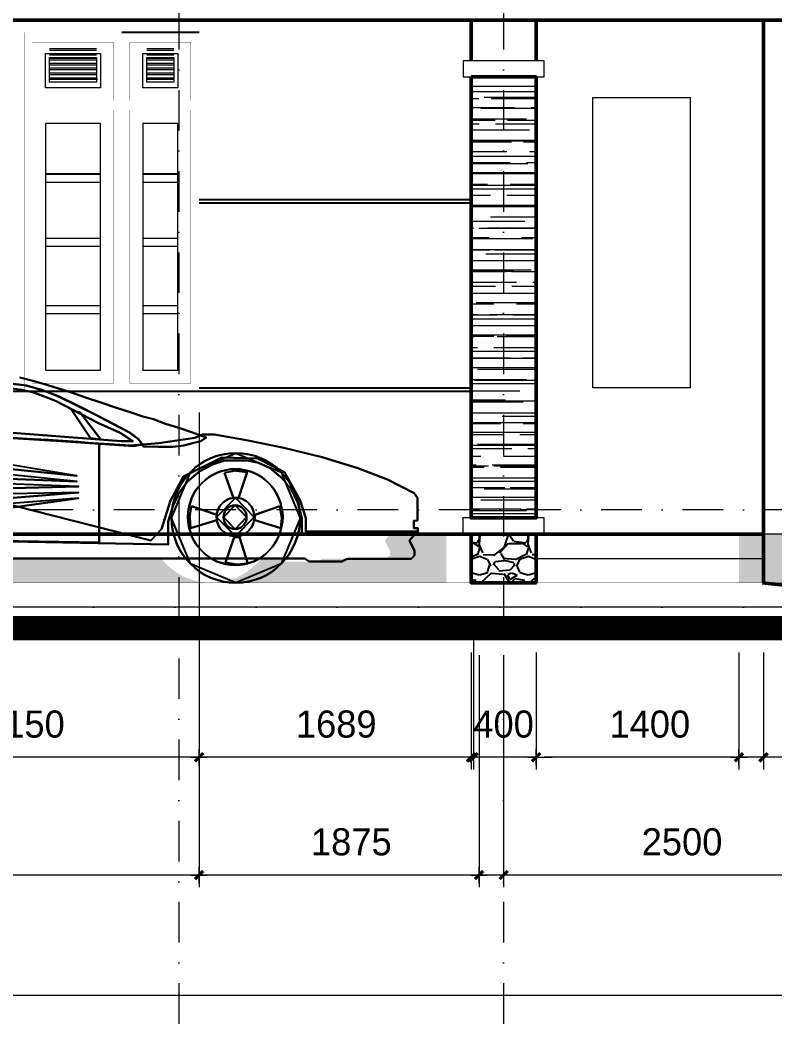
# Model space of a CAD drawing. Header units: millimetres. Extents: x 615730 to 2792744, y 139412 to 597571.
# Drawn here: x 1360964 to 1365610, y 287548 to 293760 of the extents above; entities that cross this region are included whole.
import ezdxf

# ---------------------------------------------------------------- set-up
doc = ezdxf.new("R2010")
doc.units = ezdxf.units.MM
doc.header["$MEASUREMENT"] = 0
doc.header["$PDMODE"] = 34
doc.linetypes.add('DASHDOT', pattern=[1, 0.5, -0.25, 0, -0.25])
doc.layers.get('0').update_dxf_attribs({"lineweight": 5})
for name, color, linetype, lineweight in [('3', 7, 'Continuous', 18), ('5-020', 5, 'Continuous', 15), ('DIM', 7, 'Continuous', 50), ('HATCH', 42, 'Continuous', 5), ('KT', 148, 'Continuous', 18), ('NET-THAY', 4, 'Continuous', 20), ('NETNGOAITUONG', 1, 'Continuous', 40), ('NXE', 30, 'Continuous', 25), ('TIM TRUC', 149, 'DASHDOT', 9), ('VATLIEU', 35, 'Continuous', 9), ('VLIEU', 250, 'Continuous', 9)]:
    doc.layers.add(name, color=color, linetype=linetype, lineweight=lineweight)
for name, color, linetype in [('CUADI', 40, 'Continuous'), ('noi that', 29, 'Continuous'), ('VL', 155, 'Continuous')]:
    doc.layers.add(name, color=color, linetype=linetype)
doc.styles.add('VNI-AVO', font='vni-roms.shx')
doc.dimstyles.new('1-50b', dxfattribs={"dimtxt": 167, "dimasz": 50, "dimexe": 75, "dimexo": 150, "dimgap": 120, "dimtad": 1, "dimdec": 0, "dimzin": 12, "dimtxsty": 'VNI-AVO', "dimblk": ']', "dimcen": 0, "dimdle": 50, "dimclrd": 252, "dimclre": 252, "dimclrt": 2, "dimadec": 0, "dimazin": 0, "dimtfac": 1, "dimtdec": 0, "dimtix": 1, "dimtmove": 2, "dimatfit": 0, "dimldrblk": 'OPEN90', "dimfxl": 1, "dimlwd": -1, "dimlwe": -1, "dimarcsym": 0})

# ---------------------------------------------------------------- blocks, each defined once
blk = doc.blocks.new('A$C129324C9')
at = {"linetype": 'Continuous'}
for points in [[(91.91, 45.97), (94.86, 45.2), (97.5, 44.49), (100.37, 43.63), (103.49, 42.64), (106.67, 41.54), (110.08, 40.4), (113.38, 39.26), (116.86, 38.14), (119.48, 37.28), (121.89, 36.62), (124.53, 35.62), (127.28, 34.81), (130.63, 33.69), (133.66, 32.55), (132.44, 31.76), (130.63, 31.28), (128.65, 30.75), (126.16, 30.47), (122.91, 30.44), (119.63, 30.52), (118.82, 31.76), (118, 32.55), (116.48, 33.64), (113.13, 35.47), (108.96, 37.63), (105.27, 39.46), (100.78, 41.72), (97.02, 43.17), (93.46, 44.19), (90.54, 44.59)], [(91.91, 45.97), (94.86, 45.2), (97.5, 44.49), (100.37, 43.63), (103.49, 42.64), (106.67, 41.54), (110.08, 40.4), (113.38, 39.26), (116.86, 38.14), (119.48, 37.28), (121.89, 36.62), (124.53, 35.62), (127.28, 34.81), (130.63, 33.69), (133.66, 32.55), (132.44, 31.76), (130.63, 31.28), (128.65, 30.75), (126.16, 30.47), (122.91, 30.44), (119.63, 30.52), (118.82, 31.76), (118, 32.55), (116.48, 33.64), (113.13, 35.47), (108.96, 37.63), (105.27, 39.46), (100.78, 41.72), (97.02, 43.17), (93.46, 44.19), (90.54, 44.59)], [(90.54, 44.59), (93.46, 44.19), (97.02, 43.17), (100.78, 41.72), (105.27, 39.46), (108.96, 37.63), (113.13, 35.47), (116.48, 33.64), (118, 32.55), (118.82, 31.76), (119.63, 30.52), (122.91, 30.44), (126.16, 30.47), (128.65, 30.75), (130.63, 31.28), (132.44, 31.76), (133.66, 32.55), (130.63, 33.69), (127.28, 34.81), (124.53, 35.62), (121.89, 36.62), (119.48, 37.28), (116.86, 38.14), (113.38, 39.26), (110.08, 40.4), (106.67, 41.54), (103.49, 42.64), (100.37, 43.63), (97.5, 44.49), (94.86, 45.2), (91.91, 45.97)], [(89.57, 43.63), (92.39, 43.22), (94.8, 42.69), (97.5, 41.72), (100.06, 40.66), (109.42, 35.8), (114.4, 33.57), (117.27, 31.71), (114.65, 31.76), (53.18, 36.46)], [(53.26, 35.01), (117.44, 30.62), (119.43, 30.95), (118.41, 32.24), (116.63, 33.57), (112.31, 35.8), (108.96, 37.63), (100.45, 41.8), (96.61, 43.32), (92.82, 44.29), (84.31, 45.13)], [(89.57, 43.63), (92.39, 43.22), (94.8, 42.69), (97.5, 41.72), (100.06, 40.66), (109.42, 35.8), (114.4, 33.57), (117.27, 31.71), (114.65, 31.76), (53.18, 36.46)], [(53.26, 35.01), (117.44, 30.62), (119.43, 30.95), (118.41, 32.24), (116.63, 33.57), (112.31, 35.8), (108.96, 37.63), (100.45, 41.8), (96.61, 43.32), (92.82, 44.29), (84.31, 45.13)], [(84.31, 45.13), (92.82, 44.29), (96.61, 43.32), (100.45, 41.8), (108.96, 37.63), (112.31, 35.8), (116.63, 33.57), (118.41, 32.24), (119.43, 30.95), (117.44, 30.62), (53.26, 35.01)], [(53.18, 36.46), (114.65, 31.76), (117.27, 31.71), (114.4, 33.57), (109.42, 35.8), (100.06, 40.66), (97.5, 41.72), (94.8, 42.69), (92.39, 43.22), (89.57, 43.63)], [(105.17, 38.11), (105.35, 38.24), (110.08, 32.07), (107.79, 32.42), (103.42, 38.9), (105.17, 38.11)], [(105.17, 38.11), (105.35, 38.24), (110.08, 32.07), (107.79, 32.42), (103.42, 38.9), (107.79, 32.42), (110.08, 32.07), (105.35, 38.24), (105.17, 38.11)], [(46.58, 10.06), (125.14, 8.56), (125.14, 13.77), (126.26, 17.33), (127.53, 20.1), (129.49, 22.72), (132.26, 25), (135.08, 26.5), (137.85, 27.39), (142.75, 27.39), (145.35, 26.86), (148.01, 25.71), (150.38, 23.68), (152.66, 21.04), (154.16, 17.91), (155.1, 14.51), (155.1, 10.98), (181, 11.08), (181, 12.22), (180.16, 12.22), (180.16, 13.9), (180.94, 13.98), (180.94, 19.06), (180.23, 20.1), (174.24, 23.12), (167.63, 25.71), (159.65, 28.13), (151.01, 30.21), (143.06, 31.89), (135.49, 33.21), (132.87, 33.21), (131.14, 32.47), (123.09, 31.3), (116.68, 30.75), (83.12, 32.85)], [(46.58, 10.06), (125.14, 8.56), (125.14, 13.77), (126.26, 17.33), (127.53, 20.1), (129.49, 22.72), (132.26, 25), (135.08, 26.5), (137.85, 27.39), (142.75, 27.39), (145.35, 26.86), (148.01, 25.71), (150.38, 23.68), (152.66, 21.04), (154.16, 17.91), (155.1, 14.51), (155.1, 10.98), (181, 11.08), (181, 12.22), (180.16, 12.22), (180.16, 13.9), (180.94, 13.98), (180.94, 19.06), (180.23, 20.1), (174.24, 23.12), (167.63, 25.71), (159.65, 28.13), (151.01, 30.21), (143.06, 31.89), (135.49, 33.21), (132.87, 33.21), (131.14, 32.47), (123.09, 31.3), (116.68, 30.75), (83.12, 32.85)], [(83.12, 32.85), (116.68, 30.75), (123.09, 31.3), (131.14, 32.47), (132.87, 33.21), (135.49, 33.21), (143.06, 31.89), (151.01, 30.21), (159.65, 28.13), (167.63, 25.71), (174.24, 23.12), (180.23, 20.1), (180.94, 19.06), (180.94, 13.98), (180.16, 13.9), (180.16, 12.22), (181, 12.22), (181, 11.08), (155.1, 10.98), (155.1, 14.51), (154.16, 17.91), (152.66, 21.04), (150.38, 23.68), (148.01, 25.71), (145.35, 26.86), (142.75, 27.39), (137.85, 27.39), (135.08, 26.5), (132.26, 25), (129.49, 22.72), (127.53, 20.1), (126.26, 17.33), (125.14, 13.77), (125.14, 8.56), (46.58, 10.06)], [(73.44, 33.69), (73.44, 9.61), (109.72, 9.05), (109.72, 31.1), (104.92, 31.58), (98.29, 32.02), (91.63, 32.32), (87.31, 32.73), (83.09, 32.98), (77.35, 33.46), (73.44, 33.69)], [(73.44, 33.69), (73.44, 9.61), (109.72, 9.05), (109.72, 31.1), (104.92, 31.58), (98.29, 32.02), (91.63, 32.32), (87.31, 32.73), (83.09, 32.98), (77.35, 33.46), (83.09, 32.98), (87.31, 32.73), (91.63, 32.32), (98.29, 32.02), (104.92, 31.58), (109.72, 31.1), (109.72, 9.05), (73.44, 9.61), (73.44, 33.69)], [(154.67, 18.45), (155.94, 14.51), (155.94, 11.51), (180.87, 11.51), (179.14, 9.48), (180.28, 7.19), (180.28, 6.12), (179.52, 5.39), (165.19, 5.39), (164.05, 4.75), (156.73, 4.75), (155.76, 5.46), (23.05, 5.46)], [(39.03, 30.39), (121.28, 9.48), (123.62, 11.99), (125.65, 18.47), (128.55, 23.81), (137.19, 28.1), (145.22, 27.87), (151.21, 24.75), (154.67, 18.45)], [(154.67, 18.45), (155.94, 14.51), (155.94, 11.51), (180.87, 11.51), (179.14, 9.48), (180.28, 7.19), (180.28, 6.12), (179.52, 5.39), (165.19, 5.39), (164.05, 4.75), (156.73, 4.75), (155.76, 5.46), (23.05, 5.46)], [(39.03, 30.39), (121.28, 9.48), (123.62, 11.99), (125.65, 18.47), (128.55, 23.81), (137.19, 28.1), (145.22, 27.87), (151.21, 24.75), (145.22, 27.87), (137.19, 28.1), (128.55, 23.81), (125.65, 18.47), (123.62, 11.99), (121.28, 9.48), (39.03, 30.39)], [(23.05, 5.46), (155.76, 5.46), (156.73, 4.75), (164.05, 4.75), (165.19, 5.39), (179.52, 5.39), (180.28, 6.12), (180.28, 7.19), (179.14, 9.48), (180.87, 11.51), (155.94, 11.51), (155.94, 14.51), (154.67, 18.45)], [(66.68, 30.34), (66.68, 27.87), (104.69, 23.99), (66.68, 30.34)], [(66.68, 30.34), (66.68, 27.87), (104.69, 23.99), (66.68, 27.87), (66.68, 30.34)], [(154.67, 14.51), (150.45, 4.27), (140.29, 0), (130.12, 4.27), (125.91, 14.51), (130.12, 24.8), (140.29, 29.07), (150.45, 24.8), (154.67, 14.51)], [(154.67, 14.51), (154.59, 13.04), (154.37, 11.59), (154.04, 10.22), (153.53, 8.87), (152.94, 7.6), (152.21, 6.4), (151.39, 5.29), (150.45, 4.27), (149.44, 3.33), (148.32, 2.49), (147.15, 1.75), (145.88, 1.14), (144.56, 0.66), (143.19, 0.31), (141.76, 0.08), (140.29, 0), (138.81, 0.08), (137.39, 0.31), (136.02, 0.66), (134.7, 1.14), (133.43, 1.75), (132.23, 2.49), (131.14, 3.33), (130.12, 4.27), (129.18, 5.29), (128.37, 6.4), (127.63, 7.6), (127.02, 8.87), (126.54, 10.22), (126.19, 11.59), (125.98, 13.04), (125.91, 14.51), (125.98, 16.01), (126.19, 17.43), (126.54, 18.83), (127.02, 20.18), (127.63, 21.45), (128.37, 22.64), (129.18, 23.76), (130.12, 24.8), (131.14, 25.74), (132.23, 26.58), (133.43, 27.32), (134.7, 27.92), (136.02, 28.41), (137.39, 28.76), (138.81, 28.99), (140.29, 29.07), (141.76, 28.99), (143.19, 28.76), (144.56, 28.41), (145.88, 27.92), (147.15, 27.32), (148.32, 26.58), (149.44, 25.74), (150.45, 24.8), (151.39, 23.76), (152.21, 22.64), (152.94, 21.45), (153.53, 20.18), (154.04, 18.83), (154.37, 17.43), (154.59, 16.01), (154.67, 14.51), (154.59, 16.01), (154.37, 17.43), (154.04, 18.83), (153.53, 20.18), (152.94, 21.45), (152.21, 22.64), (151.39, 23.76), (150.45, 24.8), (149.44, 25.74), (148.32, 26.58), (147.15, 27.32), (145.88, 27.92), (144.56, 28.41), (143.19, 28.76), (141.76, 28.99), (140.29, 29.07), (138.81, 28.99), (137.39, 28.76), (136.02, 28.41), (134.7, 27.92), (133.43, 27.32), (132.23, 26.58), (131.14, 25.74), (130.12, 24.8), (129.18, 23.76), (128.37, 22.64), (127.63, 21.45), (127.02, 20.18), (126.54, 18.83), (126.19, 17.43), (125.98, 16.01), (125.91, 14.51), (125.98, 13.04), (126.19, 11.59), (126.54, 10.22), (127.02, 8.87), (127.63, 7.6), (128.37, 6.4), (129.18, 5.29), (130.12, 4.27), (131.14, 3.33), (132.23, 2.49), (133.43, 1.75), (134.7, 1.14), (136.02, 0.66), (137.39, 0.31), (138.81, 0.08), (140.29, 0), (141.76, 0.08), (143.19, 0.31), (144.56, 0.66), (145.88, 1.14), (147.15, 1.75), (148.32, 2.49), (149.44, 3.33), (150.45, 4.27), (151.39, 5.29), (152.21, 6.4), (152.94, 7.6), (153.53, 8.87), (154.04, 10.22), (154.37, 11.59), (154.59, 13.04), (154.67, 14.51)], [(66.68, 26.6), (66.68, 24.16), (104.69, 22.67), (66.68, 26.6)], [(66.68, 26.6), (66.68, 24.16), (104.69, 22.67), (66.68, 24.16), (66.68, 26.6)], [(150.78, 14.74), (150.73, 13.65), (150.55, 12.58), (150.3, 11.54), (149.94, 10.55), (149.49, 9.61), (148.95, 8.72), (148.34, 7.9), (147.66, 7.14), (146.92, 6.43), (146.11, 5.82), (145.22, 5.26), (144.3, 4.8), (143.34, 4.45), (142.32, 4.19), (141.25, 4.02), (140.19, 3.96), (139.09, 4.02), (138.05, 4.19), (137.04, 4.45), (136.04, 4.8), (135.13, 5.26), (134.24, 5.82), (133.43, 6.43), (132.67, 7.14), (131.98, 7.9), (131.37, 8.72), (130.84, 9.61), (130.4, 10.55), (130.05, 11.54), (129.77, 12.58), (129.62, 13.65), (129.57, 14.74), (129.62, 15.83), (129.77, 16.9), (130.05, 17.91), (130.4, 18.91), (130.84, 19.85), (131.37, 20.73), (131.98, 21.55), (132.67, 22.34), (133.43, 23.02), (134.24, 23.63), (135.13, 24.19), (136.04, 24.65), (137.04, 25), (138.05, 25.26), (139.09, 25.43), (140.19, 25.49), (141.25, 25.43), (142.32, 25.26), (143.34, 25), (144.3, 24.65), (145.22, 24.19), (146.11, 23.63), (146.92, 23.02), (147.66, 22.34), (148.34, 21.55), (148.95, 20.73), (149.49, 19.85), (149.94, 18.91), (150.3, 17.91), (150.55, 16.9), (150.73, 15.83), (150.78, 14.74), (150.73, 15.83), (150.55, 16.9), (150.3, 17.91), (149.94, 18.91), (149.49, 19.85), (148.95, 20.73), (148.34, 21.55), (147.66, 22.34), (146.92, 23.02), (146.11, 23.63), (145.22, 24.19), (144.3, 24.65), (143.34, 25), (142.32, 25.26), (141.25, 25.43), (140.19, 25.49), (139.09, 25.43), (138.05, 25.26), (137.04, 25), (136.04, 24.65), (135.13, 24.19), (134.24, 23.63), (133.43, 23.02), (132.67, 22.34), (131.98, 21.55), (131.37, 20.73), (130.84, 19.85), (130.4, 18.91), (130.05, 17.91), (129.77, 16.9), (129.62, 15.83), (129.57, 14.74), (129.62, 13.65), (129.77, 12.58), (130.05, 11.54), (130.4, 10.55), (130.84, 9.61), (131.37, 8.72), (131.98, 7.9), (132.67, 7.14), (133.43, 6.43), (134.24, 5.82), (135.13, 5.26), (136.04, 4.8), (137.04, 4.45), (138.05, 4.19), (139.09, 4.02), (140.19, 3.96), (141.25, 4.02), (142.32, 4.19), (143.34, 4.45), (144.3, 4.8), (145.22, 5.26), (146.11, 5.82), (146.92, 6.43), (147.66, 7.14), (148.34, 7.9), (148.95, 8.72), (149.49, 9.61), (149.94, 10.55), (150.3, 11.54), (150.55, 12.58), (150.73, 13.65), (150.78, 14.74)], [(137.72, 24.62), (139.75, 18.93), (140.9, 18.93), (142.8, 24.77), (140.34, 25.05), (137.72, 24.62)], [(137.72, 24.62), (139.75, 18.93), (140.9, 18.93), (142.8, 24.77), (140.34, 25.05), (142.8, 24.77), (140.9, 18.93), (139.75, 18.93), (137.72, 24.62)], [(66.68, 23.02), (66.68, 20.61), (105.1, 21.57), (66.68, 23.02)], [(66.68, 23.02), (66.68, 20.61), (105.1, 21.57), (66.68, 20.61), (66.68, 23.02)], [(66.68, 19.49), (66.68, 17.08), (105.1, 20.25), (66.68, 19.49)], [(66.68, 19.49), (66.68, 17.08), (105.1, 20.25), (66.68, 17.08), (66.68, 19.49)], [(66.68, 15.93), (66.68, 13.54), (105.1, 18.93), (66.68, 15.93)], [(66.68, 15.93), (66.68, 13.54), (105.1, 18.93), (66.68, 13.54), (66.68, 15.93)], [(144.43, 14.74), (140.24, 10.42), (135.99, 14.74), (140.24, 19.06), (144.43, 14.74)], [(144.43, 14.74), (144.4, 14.31), (144.35, 13.87), (144.23, 13.44), (144.1, 13.06), (143.92, 12.68), (143.72, 12.32), (143.46, 11.99), (143.19, 11.69), (142.88, 11.41), (142.58, 11.16), (142.22, 10.93), (141.86, 10.75), (141.48, 10.62), (141.08, 10.49), (140.67, 10.44), (140.24, 10.42), (139.81, 10.44), (139.37, 10.49), (138.97, 10.62), (138.59, 10.75), (138.23, 10.93), (137.87, 11.16), (137.54, 11.41), (137.24, 11.69), (136.96, 11.99), (136.73, 12.32), (136.5, 12.68), (136.32, 13.06), (136.2, 13.44), (136.07, 13.87), (136.02, 14.31), (135.99, 14.74), (136.02, 15.17), (136.07, 15.6), (136.2, 16.01), (136.32, 16.42), (136.5, 16.8), (136.73, 17.15), (136.96, 17.48), (137.24, 17.79), (137.54, 18.07), (137.87, 18.32), (138.23, 18.52), (138.59, 18.73), (138.97, 18.85), (139.37, 18.98), (139.81, 19.03), (140.24, 19.06), (140.67, 19.03), (141.08, 18.98), (141.48, 18.85), (141.86, 18.73), (142.22, 18.52), (142.58, 18.32), (142.88, 18.07), (143.19, 17.79), (143.46, 17.48), (143.72, 17.15), (143.92, 16.8), (144.1, 16.42), (144.23, 16.01), (144.35, 15.6), (144.4, 15.17), (144.43, 14.74), (144.4, 15.17), (144.35, 15.6), (144.23, 16.01), (144.1, 16.42), (143.92, 16.8), (143.72, 17.15), (143.46, 17.48), (143.19, 17.79), (142.88, 18.07), (142.58, 18.32), (142.22, 18.52), (141.86, 18.73), (141.48, 18.85), (141.08, 18.98), (140.67, 19.03), (140.24, 19.06), (139.81, 19.03), (139.37, 18.98), (138.97, 18.85), (138.59, 18.73), (138.23, 18.52), (137.87, 18.32), (137.54, 18.07), (137.24, 17.79), (136.96, 17.48), (136.73, 17.15), (136.5, 16.8), (136.32, 16.42), (136.2, 16.01), (136.07, 15.6), (136.02, 15.17), (135.99, 14.74), (136.02, 14.31), (136.07, 13.87), (136.2, 13.44), (136.32, 13.06), (136.5, 12.68), (136.73, 12.32), (136.96, 11.99), (137.24, 11.69), (137.54, 11.41), (137.87, 11.16), (138.23, 10.93), (138.59, 10.75), (138.97, 10.62), (139.37, 10.49), (139.81, 10.44), (140.24, 10.42), (140.67, 10.44), (141.08, 10.49), (141.48, 10.62), (141.86, 10.75), (142.22, 10.93), (142.58, 11.16), (142.88, 11.41), (143.19, 11.69), (143.46, 11.99), (143.72, 12.32), (143.92, 12.68), (144.1, 13.06), (144.23, 13.44), (144.35, 13.87), (144.4, 14.31), (144.43, 14.74)], [(130.4, 17.2), (136.04, 15.22), (136.04, 14.03), (130.18, 12.22), (129.97, 14.59), (130.4, 17.2)], [(130.4, 17.2), (136.04, 15.22), (136.04, 14.03), (130.18, 12.22), (129.97, 14.59), (130.18, 12.22), (136.04, 14.03), (136.04, 15.22), (130.4, 17.2)], [(142.7, 14.69), (140.16, 12.04), (137.54, 14.69), (140.16, 17.38), (142.7, 14.69)], [(142.7, 14.69), (142.65, 14.15), (142.5, 13.67), (142.27, 13.21), (141.97, 12.83), (141.58, 12.5), (141.15, 12.25), (140.67, 12.1), (140.16, 12.04), (139.63, 12.1), (139.12, 12.25), (138.69, 12.5), (138.31, 12.83), (137.98, 13.21), (137.75, 13.67), (137.59, 14.15), (137.54, 14.69), (137.59, 15.22), (137.75, 15.73), (137.98, 16.19), (138.31, 16.59), (138.69, 16.92), (139.12, 17.18), (139.63, 17.33), (140.16, 17.38), (140.67, 17.33), (141.15, 17.18), (141.58, 16.92), (141.97, 16.59), (142.27, 16.19), (142.5, 15.73), (142.65, 15.22), (142.7, 14.69), (142.65, 15.22), (142.5, 15.73), (142.27, 16.19), (141.97, 16.59), (141.58, 16.92), (141.15, 17.18), (140.67, 17.33), (140.16, 17.38), (139.63, 17.33), (139.12, 17.18), (138.69, 16.92), (138.31, 16.59), (137.98, 16.19), (137.75, 15.73), (137.59, 15.22), (137.54, 14.69), (137.59, 14.15), (137.75, 13.67), (137.98, 13.21), (138.31, 12.83), (138.69, 12.5), (139.12, 12.25), (139.63, 12.1), (140.16, 12.04), (140.67, 12.1), (141.15, 12.25), (141.58, 12.5), (141.97, 12.83), (142.27, 13.21), (142.5, 13.67), (142.65, 14.15), (142.7, 14.69)], [(150.17, 17.2), (144.51, 15.22), (144.51, 14.03), (150.33, 12.22), (150.6, 14.59), (150.17, 17.2)], [(150.17, 17.2), (144.51, 15.22), (144.51, 14.03), (150.33, 12.22), (150.6, 14.59), (150.33, 12.22), (144.51, 14.03), (144.51, 15.22), (150.17, 17.2)], [(138, 4.55), (139.93, 10.24), (141.13, 10.24), (142.98, 4.32), (140.54, 4.09), (138, 4.55)], [(138, 4.55), (139.93, 10.24), (141.13, 10.24), (142.98, 4.32), (140.54, 4.09), (142.98, 4.32), (141.13, 10.24), (139.93, 10.24), (138, 4.55)]]:
    blk.add_lwpolyline(points, dxfattribs=at)
blk = doc.blocks.new(']')
for p, q in [((1, 0), (-1, 0)), ((0, 1), (0, -1))]:
    blk.add_line(p, q)
at = {"color": 9, "const_width": 0.4}
blk.add_lwpolyline([(-0.51, -0.51), (0.51, 0.51)], dxfattribs=at)
blk = doc.blocks.new('*D2702')
at = {"layer": 'DEFPOINTS', "color": 0, "ltscale": 10, "transparency": 16777216}
for p in [(1363788.9, 290000.4), (1366288.5, 290000.4), (1363788.9, 288495.4)]:
    blk.add_point(p, dxfattribs=at)
at = {"layer": 'KT', "color": 252, "ltscale": 10, "transparency": 16777216}
for p, q in [((1363788.9, 289850.4), (1363788.9, 288420.4)), ((1366288.5, 289850.4), (1366288.5, 288420.4)), ((1366238.5, 288495.4), (1363838.9, 288495.4))]:
    blk.add_line(p, q, dxfattribs=at)
at = {"layer": 'KT', "color": 252, "ltscale": 10, "transparency": 16777216, "xscale": 50, "yscale": 50, "zscale": 50, "rotation": 180}
blk.add_blockref(']', (1363788.9, 288495.4), dxfattribs=at)
at = {"layer": 'KT', "color": 252, "ltscale": 10, "transparency": 16777216, "xscale": 50, "yscale": 50, "zscale": 50}
blk.add_blockref(']', (1366288.5, 288495.4), dxfattribs=at)
at = {"layer": 'KT', "color": 2, "ltscale": 10, "transparency": 16777216, "insert": (1365038.7, 288698.9), "char_height": 167, "attachment_point": 5, "style": 'VNI-AVO'}
blk.add_mtext('2500', dxfattribs=at)
blk = doc.blocks.new('_Open90')
at = {"color": 0, "linetype": 'ByBlock', "lineweight": -2}
for p, q in [((0, 0), (-1, 0)), ((-0.5, 0.5), (0, 0)), ((0, 0), (-0.5, -0.5))]:
    blk.add_line(p, q, dxfattribs=at)
blk = doc.blocks.new('*D2703')
at = {"layer": 'DEFPOINTS', "color": 0, "ltscale": 10, "transparency": 16777216}
for p in [(1362065.3, 290145), (1363940.4, 290000.4), (1362065.3, 288495.4)]:
    blk.add_point(p, dxfattribs=at)
at = {"layer": 'KT', "color": 252, "ltscale": 10, "transparency": 16777216}
for p, q in [((1362065.3, 289995), (1362065.3, 288420.4)), ((1363940.4, 289850.4), (1363940.4, 288420.4)), ((1363890.4, 288495.4), (1362115.3, 288495.4))]:
    blk.add_line(p, q, dxfattribs=at)
at = {"layer": 'KT', "color": 252, "ltscale": 10, "transparency": 16777216, "xscale": 50, "yscale": 50, "zscale": 50, "rotation": 180}
blk.add_blockref(']', (1362065.3, 288495.4), dxfattribs=at)
at = {"layer": 'KT', "color": 252, "ltscale": 10, "transparency": 16777216, "xscale": 50, "yscale": 50, "zscale": 50}
blk.add_blockref(']', (1363940.4, 288495.4), dxfattribs=at)
at = {"layer": 'KT', "color": 2, "ltscale": 10, "transparency": 16777216, "insert": (1363002.9, 288698.9), "char_height": 167, "attachment_point": 5, "style": 'VNI-AVO'}
blk.add_mtext('1875', dxfattribs=at)
blk = doc.blocks.new('*D2704')
at = {"layer": 'DEFPOINTS', "color": 0, "ltscale": 10, "transparency": 16777216}
for p in [(1357840.9, 290000.4), (1362065.3, 290000.4), (1357840.9, 288495.4)]:
    blk.add_point(p, dxfattribs=at)
at = {"layer": 'KT', "color": 252, "ltscale": 10, "transparency": 16777216}
for p, q in [((1357840.9, 289850.4), (1357840.9, 288420.4)), ((1362065.3, 289850.4), (1362065.3, 288420.4)), ((1362015.3, 288495.4), (1357890.9, 288495.4))]:
    blk.add_line(p, q, dxfattribs=at)
at = {"layer": 'KT', "color": 252, "ltscale": 10, "transparency": 16777216, "xscale": 50, "yscale": 50, "zscale": 50, "rotation": 180}
blk.add_blockref(']', (1357840.9, 288495.4), dxfattribs=at)
at = {"layer": 'KT', "color": 252, "ltscale": 10, "transparency": 16777216, "xscale": 50, "yscale": 50, "zscale": 50}
blk.add_blockref(']', (1362065.3, 288495.4), dxfattribs=at)
at = {"layer": 'KT', "color": 2, "ltscale": 10, "transparency": 16777216, "insert": (1359953.1, 288698.9), "char_height": 167, "attachment_point": 5, "style": 'VNI-AVO'}
blk.add_mtext('4224', dxfattribs=at)
blk = doc.blocks.new('*D2709')
at = {"layer": 'DEFPOINTS', "color": 0, "ltscale": 10, "transparency": 16777216}
for p in [(1345788.8, 290000.4, -62), (1366288.5, 290000.4), (1345788.8, 287753.8)]:
    blk.add_point(p, dxfattribs=at)
at = {"layer": 'KT', "color": 252, "ltscale": 10, "transparency": 16777216}
for p, q in [((1345788.8, 289850.4), (1345788.8, 287678.8)), ((1366288.5, 289850.4), (1366288.5, 287678.8)), ((1366238.5, 287753.8), (1345838.8, 287753.8))]:
    blk.add_line(p, q, dxfattribs=at)
at = {"layer": 'KT', "color": 252, "ltscale": 10, "transparency": 16777216, "xscale": 50, "yscale": 50, "zscale": 50, "rotation": 180}
blk.add_blockref(']', (1345788.8, 287753.8), dxfattribs=at)
at = {"layer": 'KT', "color": 252, "ltscale": 10, "transparency": 16777216, "xscale": 50, "yscale": 50, "zscale": 50}
blk.add_blockref(']', (1366288.5, 287753.8), dxfattribs=at)
at = {"layer": 'KT', "color": 2, "ltscale": 10, "transparency": 16777216, "insert": (1356038.7, 287957.3), "char_height": 167, "attachment_point": 5, "style": 'VNI-AVO'}
blk.add_mtext('20500', dxfattribs=at)
blk = doc.blocks.new('*D2506')
at = {"layer": 'DEFPOINTS', "color": 0, "ltscale": 10, "transparency": 16777216}
for p in [(1365388.9, 290016.3), (1366288.5, 290000.4), (1365388.9, 289220.4)]:
    blk.add_point(p, dxfattribs=at)
at = {"layer": 'KT', "color": 252, "ltscale": 10, "transparency": 16777216}
for p, q in [((1365388.9, 289866.3), (1365388.9, 289145.4)), ((1366288.5, 289850.4), (1366288.5, 289145.4)), ((1366238.5, 289220.4), (1365438.9, 289220.4))]:
    blk.add_line(p, q, dxfattribs=at)
at = {"layer": 'KT', "color": 252, "ltscale": 10, "transparency": 16777216, "xscale": 50, "yscale": 50, "zscale": 50, "rotation": 180}
blk.add_blockref(']', (1365388.9, 289220.4), dxfattribs=at)
at = {"layer": 'KT', "color": 252, "ltscale": 10, "transparency": 16777216, "xscale": 50, "yscale": 50, "zscale": 50}
blk.add_blockref(']', (1366288.5, 289220.4), dxfattribs=at)
at = {"layer": 'KT', "color": 2, "ltscale": 10, "transparency": 16777216, "insert": (1365838.7, 289423.9), "char_height": 167, "attachment_point": 5, "style": 'VNI-AVO'}
blk.add_mtext('900', dxfattribs=at)
blk = doc.blocks.new('*D2507')
at = {"layer": 'DEFPOINTS', "color": 0, "ltscale": 10, "transparency": 16777216}
for p in [(1364140, 290016.3), (1365540.4, 290016.3), (1364140, 289220.4)]:
    blk.add_point(p, dxfattribs=at)
at = {"layer": 'KT', "color": 252, "ltscale": 10, "transparency": 16777216}
for p, q in [((1364140, 289866.3), (1364140, 289145.4)), ((1365540.4, 289866.3), (1365540.4, 289145.4)), ((1365490.4, 289220.4), (1364190, 289220.4))]:
    blk.add_line(p, q, dxfattribs=at)
at = {"layer": 'KT', "color": 252, "ltscale": 10, "transparency": 16777216, "xscale": 50, "yscale": 50, "zscale": 50, "rotation": 180}
blk.add_blockref(']', (1364140, 289220.4), dxfattribs=at)
at = {"layer": 'KT', "color": 252, "ltscale": 10, "transparency": 16777216, "xscale": 50, "yscale": 50, "zscale": 50}
blk.add_blockref(']', (1365540.4, 289220.4), dxfattribs=at)
at = {"layer": 'KT', "color": 2, "ltscale": 10, "transparency": 16777216, "insert": (1364840.2, 289423.9), "char_height": 167, "attachment_point": 5, "style": 'VNI-AVO'}
blk.add_mtext('1400', dxfattribs=at)
blk = doc.blocks.new('*D2508')
at = {"layer": 'DEFPOINTS', "color": 0, "ltscale": 10, "transparency": 16777216}
for p in [(1363740.1, 290016.3), (1364140, 290016.3), (1363740.1, 289220.4)]:
    blk.add_point(p, dxfattribs=at)
at = {"layer": 'KT', "color": 252, "ltscale": 10, "transparency": 16777216}
for p, q in [((1363740.1, 289866.3), (1363740.1, 289145.4)), ((1364140, 289866.3), (1364140, 289145.4)), ((1363690.1, 289220.4), (1363640.1, 289220.4)), ((1364140, 289220.4), (1363740.1, 289220.4)), ((1364190, 289220.4), (1364240, 289220.4))]:
    blk.add_line(p, q, dxfattribs=at)
at = {"layer": 'KT', "color": 252, "ltscale": 10, "transparency": 16777216, "xscale": 50, "yscale": 50, "zscale": 50}
blk.add_blockref(']', (1363740.1, 289220.4), dxfattribs=at)
at = {"layer": 'KT', "color": 252, "ltscale": 10, "transparency": 16777216, "xscale": 50, "yscale": 50, "zscale": 50, "rotation": 180}
blk.add_blockref(']', (1364140, 289220.4), dxfattribs=at)
at = {"layer": 'KT', "color": 2, "ltscale": 10, "transparency": 16777216, "insert": (1363940.1, 289423.9), "char_height": 167, "attachment_point": 5, "style": 'VNI-AVO'}
blk.add_mtext('400', dxfattribs=at)
blk = doc.blocks.new('*D2509')
at = {"layer": 'DEFPOINTS', "color": 0, "ltscale": 10, "transparency": 16777216}
for p in [(1363754.4, 290145, -14.7), (1362065.3, 290016.3), (1362065.3, 289220.4)]:
    blk.add_point(p, dxfattribs=at)
at = {"layer": 'KT', "color": 252, "ltscale": 10, "transparency": 16777216}
for p, q in [((1363754.4, 289995), (1363754.4, 289145.4)), ((1362065.3, 289866.3), (1362065.3, 289145.4)), ((1363704.4, 289220.4), (1362115.3, 289220.4))]:
    blk.add_line(p, q, dxfattribs=at)
at = {"layer": 'KT', "color": 252, "ltscale": 10, "transparency": 16777216, "xscale": 50, "yscale": 50, "zscale": 50, "rotation": 180}
blk.add_blockref(']', (1362065.3, 289220.4), dxfattribs=at)
at = {"layer": 'KT', "color": 252, "ltscale": 10, "transparency": 16777216, "xscale": 50, "yscale": 50, "zscale": 50}
blk.add_blockref(']', (1363754.4, 289220.4), dxfattribs=at)
at = {"layer": 'KT', "color": 2, "ltscale": 10, "transparency": 16777216, "insert": (1362909.9, 289423.9), "char_height": 167, "attachment_point": 5, "style": 'VNI-AVO'}
blk.add_mtext('1689', dxfattribs=at)
blk = doc.blocks.new('*D2510')
at = {"layer": 'DEFPOINTS', "color": 0, "ltscale": 10, "transparency": 16777216}
for p in [(1359915.3, 291510.4, -202), (1362065.3, 291494.9, -0.1), (1359915.3, 289220.4)]:
    blk.add_point(p, dxfattribs=at)
at = {"layer": 'KT', "color": 252, "ltscale": 10, "transparency": 16777216}
for p, q in [((1359915.3, 291360.4), (1359915.3, 289145.4)), ((1362065.3, 291344.9), (1362065.3, 289145.4)), ((1362015.3, 289220.4), (1359965.3, 289220.4))]:
    blk.add_line(p, q, dxfattribs=at)
at = {"layer": 'KT', "color": 252, "ltscale": 10, "transparency": 16777216, "xscale": 50, "yscale": 50, "zscale": 50, "rotation": 180}
blk.add_blockref(']', (1359915.3, 289220.4), dxfattribs=at)
at = {"layer": 'KT', "color": 252, "ltscale": 10, "transparency": 16777216, "xscale": 50, "yscale": 50, "zscale": 50}
blk.add_blockref(']', (1362065.3, 289220.4), dxfattribs=at)
at = {"layer": 'KT', "color": 2, "ltscale": 10, "transparency": 16777216, "insert": (1360990.3, 289423.9), "char_height": 167, "attachment_point": 5, "style": 'VNI-AVO'}
blk.add_mtext('2150', dxfattribs=at)

msp = doc.modelspace()

# ---------------------------------------------------------------- hatches: boundary and pattern name
at = {"layer": 'noi that'}
h = msp.add_hatch(dxfattribs=at)
h.set_pattern_fill('GRAVEL', color=256, scale=300, style=0)
h.set_pattern_definition([(228.0128, (599454.977, 300), (-2399.99946965, -2700.0004025), [40.3608, -3995.7264]), (184.9697, (599427.977, 270), (3600.00031546, 299.9973921), [69.2604, -6856.7775]), (132.5104, (599358.977, 264), (2999.9972155, -3300.00260216), [48.8364, -4834.8096]), (267.2737, (599241.977, 189), (299.99880532, 6000.0000885), [63.0714, -6244.0674]), (292.8337, (599238.977, 126), (-1500.00297163, 3599.99892353), [61.8465, -6122.8119]), (357.2737, (599262.977, 69), (-6000.0000885, 299.99880532), [63.0714, -6244.0674]), (37.6942, (599325.977, 66), (-3900.00220369, -2999.99712155), [83.4087, -8257.4547]), (72.2553, (599391.977, 117), (2100.00322881, 6599.99886937), [78.7464, -7795.8963]), (121.4296, (599415.977, 192), (-2400.00247025, 3899.99851095), [63.285, -6265.2219]), (175.2364, (599382.977, 246), (3300.0002839, -299.9974598), [72.2496, -3540.2289]), (222.3974, (599310.977, 252), (-3600.00220532, -3299.9976246), [93.4344, -9250.0125]), (138.8141, (599538.977, 186), (-2100.000884, 1799.999194), [31.8903, -3157.1532]), (171.4692, (599514.977, 207), (3899.99948544, -600.002373), [60.6711, -6006.4533]), (225, (599454.98, 216), (-3e-14, -300.000093), [42.4263, -381.8376]), (203.1986, (599433.977, 252), (1499.9999192, 600.0003976), [22.8474, -2261.8845]), (291.8014, (599412.977, 243), (-299.999973, 900.000082), [32.3109, -1583.2386]), (30.9638, (599424.977, 213), (899.9994067, 600.000745), [52.4787, -1696.8069]), (161.5651, (599469.98, 240), (600.00013, -299.999521), [37.9473, -910.7361]), (16.3895, (599238.977, 243), (3000.00065952, 899.99781295), [53.16, -5262.8535]), (70.3462, (599289.977, 258), (-1199.9985742, -3300.0006407), [44.5983, -4415.2224]), (293.1986, (599469.977, 300), (-600.0003976, 1499.9999192), [45.6945, -2239.0374]), (343.6105, (599487.977, 258), (-3000.00065952, 899.99781295), [53.16, -5262.8535]), (339.444, (599238.977, 57), (-1500.0005534, 599.998799), [51.264, -2511.9372]), (294.7751, (599286.977, 39), (-1499.9976568, 3300.00102655), [42.9534, -4252.3929]), (66.8014, (599472.977, 0), (600.0003976, 1499.9999192), [45.6945, -2239.0374]), (17.354, (599490.977, 42), (-3900.00060573, -1199.99835068), [50.2893, -4978.6272]), (69.444, (599325.977, 0), (-599.998799, -1500.0005534), [25.632, -2537.5692]), (101.3099, (599454.977, 0), (-299.9992896, 1200.0002257), [15.297, -1514.4087]), (165.9638, (599451.98, 15), (900.000164, -299.999417), [61.8465, -1175.085]), (186.009, (599391.977, 30), (2999.99992527, 299.99979524), [57.315, -5674.1769]), (303.6901, (599424.98, 186), (-300.0004, 599.999867), [43.2666, -1038.3987]), (353.1572, (599448.977, 150), (5099.99980964, -600.00239938), [75.5382, -7478.2689]), (60.9454, (599523.977, 141), (-1200.0000082, -2100.0001154), [30.8868, -3057.8022]), (90, (599538.98, 168), (-300, 300), [18, -282]), (120.2564, (599385.977, 39), (1199.99846604, -2100.00073676), [41.6772, -4126.056]), (48.0128, (599364.977, 75), (2399.99946965, 2700.0004025), [80.7216, -3955.3656]), (0, (599418.98, 135), (300, 300), [78, -222]), (325.3048, (599496.977, 135), (-2999.9982777, 2100.0025829), [47.4342, -4695.9822]), (254.0546, (599535.977, 108), (-299.9999668, -1200.000038), [43.6806, -2140.3524]), (207.646, (599523.977, 66), (-5699.99874215, -3000.00231395), [71.1195, -7040.8422]), (175.4261, (599460.977, 33), (-3900.0001675, 299.99844035), [75.2397, -7448.7222])])
h.paths.add_polyline_path([(1366439.6, 290595), (1366389.6, 290595), (1365388.9, 290595), (1365388.9, 290295), (1365534.4, 290295), (1366439.6, 290195.5)])
h.paths.add_polyline_path([(1363588.6, 290295), (1363588.6, 290595), (1363538.6, 290595), (1363242.2, 290595), (1363208.7, 290555.6), (1363240.1, 290492.7), (1363240.1, 290463.4), (1363219.2, 290443.1), (1362825.1, 290443.1), (1362793.6, 290425.6), (1362592.4, 290425.6), (1362565.8, 290445.2), (1362449.2, 290445.2), (1362445.6, 290440.3), (1362419.8, 290412.4), (1362391.9, 290386.5), (1362361.1, 290363.4), (1362329, 290343.2), (1362294, 290326.4), (1362257.7, 290313.1), (1362220, 290303.3), (1362180.8, 290297), (1362140.3, 290295)])
h.paths.add_polyline_path([(1362140.3, 290295), (1362099.7, 290297), (1362060.6, 290303.3), (1362022.9, 290313.1), (1361986.6, 290326.4), (1361951.6, 290343.2), (1361918.8, 290363.4), (1361888.7, 290386.5), (1361860.8, 290412.4), (1361834.9, 290440.3), (1361831.4, 290445.2), (1359417.4, 290445.2), (1359413.7, 290440.3), (1359388.5, 290412.4), (1359359.9, 290386.5), (1359329.8, 290363.4), (1359297, 290343.2), (1359262.1, 290326.4), (1359225.7, 290313.1), (1359188, 290303.3), (1359148.9, 290297), (1359108.3, 290295)])
h.paths.add_polyline_path([(1358803.7, 290440.3), (1358780.6, 290471), (1358761, 290503.9), (1358744.3, 290538.8), (1358735.8, 290562.5), (1358678, 290540.1), (1358678.6, 290530.4), (1358660.2, 290533.3), (1358658.3, 290532.5), (1358658.3, 290533.6), (1358642.2, 290536), (1358599.6, 290555.6), (1358560.4, 290595), (1358089.5, 290595), (1358089.5, 290445), (1358389.5, 290445), (1358389.5, 290295), (1359108.3, 290295), (1359067.8, 290297), (1359028.7, 290303.3), (1358990.9, 290313.1), (1358954.6, 290326.4), (1358920.4, 290343.2), (1358887.5, 290363.4), (1358857.5, 290386.5), (1358828.8, 290412.4)])
h = msp.add_hatch(dxfattribs=at)
h.set_pattern_fill('GRAVEL', color=256, scale=300, style=0)
h.set_pattern_definition([(228.0128, (599606.407, 300), (-2399.99946965, -2700.0004025), [40.3608, -3995.7264]), (184.9697, (599579.407, 270), (3600.00031546, 299.9973921), [69.2604, -6856.7775]), (132.5104, (599510.407, 264), (2999.9972155, -3300.00260216), [48.8364, -4834.8096]), (267.2737, (599393.407, 189), (299.99880532, 6000.0000885), [63.0714, -6244.0674]), (292.8337, (599390.407, 126), (-1500.00297163, 3599.99892353), [61.8465, -6122.8119]), (357.2737, (599414.407, 69), (-6000.0000885, 299.99880532), [63.0714, -6244.0674]), (37.6942, (599477.407, 66), (-3900.00220369, -2999.99712155), [83.4087, -8257.4547]), (72.2553, (599543.407, 117), (2100.00322881, 6599.99886937), [78.7464, -7795.8963]), (121.4296, (599567.407, 192), (-2400.00247025, 3899.99851095), [63.285, -6265.2219]), (175.2364, (599534.407, 246), (3300.0002839, -299.9974598), [72.2496, -3540.2289]), (222.3974, (599462.407, 252), (-3600.00220532, -3299.9976246), [93.4344, -9250.0125]), (138.8141, (599690.407, 186), (-2100.000884, 1799.999194), [31.8903, -3157.1532]), (171.4692, (599666.407, 207), (3899.99948544, -600.002373), [60.6711, -6006.4533]), (225, (599606.4, 216), (-3e-14, -300.000093), [42.4263, -381.8376]), (203.1986, (599585.407, 252), (1499.9999192, 600.0003976), [22.8474, -2261.8845]), (291.8014, (599564.407, 243), (-299.999973, 900.000082), [32.3109, -1583.2386]), (30.9638, (599576.407, 213), (899.9994067, 600.000745), [52.4787, -1696.8069]), (161.5651, (599621.41, 240), (600.00013, -299.999521), [37.9473, -910.7361]), (16.3895, (599390.407, 243), (3000.00065952, 899.99781295), [53.16, -5262.8535]), (70.3462, (599441.407, 258), (-1199.9985742, -3300.0006407), [44.5983, -4415.2224]), (293.1986, (599621.407, 300), (-600.0003976, 1499.9999192), [45.6945, -2239.0374]), (343.6105, (599639.407, 258), (-3000.00065952, 899.99781295), [53.16, -5262.8535]), (339.444, (599390.407, 57), (-1500.0005534, 599.998799), [51.264, -2511.9372]), (294.7751, (599438.407, 39), (-1499.9976568, 3300.00102655), [42.9534, -4252.3929]), (66.8014, (599624.407, 6e-11), (600.0003976, 1499.9999192), [45.6945, -2239.0374]), (17.354, (599642.407, 42), (-3900.00060573, -1199.99835068), [50.2893, -4978.6272]), (69.444, (599477.407, 6e-11), (-599.998799, -1500.0005534), [25.632, -2537.5692]), (101.3099, (599606.407, 6e-11), (-299.9992896, 1200.0002257), [15.297, -1514.4087]), (165.9638, (599603.41, 15), (900.000164, -299.999417), [61.8465, -1175.085]), (186.009, (599543.407, 30), (2999.99992527, 299.99979524), [57.315, -5674.1769]), (303.6901, (599576.41, 186), (-300.0004, 599.999867), [43.2666, -1038.3987]), (353.1572, (599600.407, 150), (5099.99980964, -600.00239938), [75.5382, -7478.2689]), (60.9454, (599675.407, 141), (-1200.0000082, -2100.0001154), [30.8868, -3057.8022]), (90, (599690.4, 168), (-300, 300), [18, -282]), (120.2564, (599537.407, 39), (1199.99846604, -2100.00073676), [41.6772, -4126.056]), (48.0128, (599516.407, 75), (2399.99946965, 2700.0004025), [80.7216, -3955.3656]), (0, (599570.4, 135), (300, 300), [78, -222]), (325.3048, (599648.407, 135), (-2999.9982777, 2100.0025829), [47.4342, -4695.9822]), (254.0546, (599687.407, 108), (-299.9999668, -1200.000038), [43.6806, -2140.3524]), (207.646, (599675.407, 66), (-5699.99874215, -3000.00231395), [71.1195, -7040.8422]), (175.4261, (599612.407, 33), (-3900.0001675, 299.99844035), [75.2397, -7448.7222])])
h.paths.add_polyline_path([(1363740.1, 290295), (1364140, 290295), (1364140, 290595), (1363740.1, 290595)])
at = {"layer": 'VATLIEU', "ltscale": 10}
h = msp.add_hatch(dxfattribs=at)
h.set_pattern_fill('AR-RROOF', color=256, scale=100, style=0)
h.set_pattern_definition([(0, (770790.15, 2621.69), (220, 100), [1500, -200, 500, -100]), (0, (770923.15, 2671.69), (-100, 133), [300, -33, 600, -75]), (0, (770840.15, 2706.69), (520, 67), [800, -140, 400, -100])])
h.paths.add_polyline_path([(1363740.1, 290695), (1364140, 290695), (1364140, 293410.7), (1363740.1, 293410.7)])

# ---------------------------------------------------------------- linework, layer by layer
at = {"layer": '3'}
for p, q in [((1366439.6, 290595), (1365388.9, 290595)), ((1364140, 290445, 27.8), (1365540.4, 290445, 14.7))]:
    msp.add_line(p, q, dxfattribs=at)
at = {"layer": '5-020', "color": 1}
msp.add_lwpolyline([(1368347.9, 290145), (1362828, 290145), (1362828, 290145), (1343732.9, 290145)], dxfattribs=at)
at = {"layer": 'CUADI'}
for p, q in [((1361459.3, 292812.3, -187.3), (1361119.4, 292812.3, -187.3)), ((1361935.3, 292812.3, -187.2), (1361719.3, 292812.3, -187.3))]:
    msp.add_line(p, q, dxfattribs=at)
at = {"layer": 'DIM', "ltscale": 10}
for p, q in [((1367439.6, 293760.1), (1357540.9, 293760.6, 14.7)), ((1363740.1, 293510.7, 14.7), (1363740.1, 293760.3, 14.7)), ((1364140.1, 293510.7, 15.2), (1364140.1, 293760.3, 14.7)), ((1365540.4, 290295, 14.7), (1365540.4, 293760.1, 14.7))]:
    msp.add_line(p, q, dxfattribs=at)
for points, elevation in [([(1363740.1, 293410.7), (1364140, 293410.7), (1364140, 290695), (1363740.1, 290695)], 14.9), ([(1363740.1, 290595), (1364140, 290595), (1364140, 290295), (1363740.1, 290295)], 16.9)]:
    msp.add_lwpolyline(points, close=True, dxfattribs=dict(at, elevation=elevation))
at = {"layer": 'DIM', "ltscale": 10, "const_width": 1, "elevation": 14.7}
msp.add_lwpolyline([(1357940.9, 290745), (1357940.9, 290595), (1358240.9, 290595), (1358240.9, 290445), (1358540.9, 290445), (1358540.9, 290295), (1365685.9, 290295), (1365685.9, 290295)], dxfattribs=at)
at = {"layer": 'DIM', "ltscale": 10, "elevation": 14.7}
msp.add_lwpolyline([(1365540.4, 290595), (1358240.9, 290595)], dxfattribs=at)
at = {"layer": 'DIM', "ltscale": 10}
msp.add_lwpolyline([(1365534.4, 290295), (1366439.6, 290195.5)], dxfattribs=at)
at = {"layer": 'HATCH', "const_width": 150}
msp.add_lwpolyline([(1343628.9, 290016.3), (1368247.9, 290016.3)], dxfattribs=at)
at = {"layer": 'KT'}
for p, q in [((1364490.4, 291495, 14.7), (1364490.4, 293284.6, 14.7)), ((1364490.4, 293284.6, 14.7), (1365090.4, 293284.6, 14.7)), ((1365090.4, 291495, 14.7), (1365090.4, 293284.6, 14.7)), ((1361119.4, 292762.3, -187.3), (1361459.3, 292762.3, -187.3)), ((1361719.3, 292762.3, -187.3), (1361935.3, 292762.3, -187.2)), ((1361119.4, 292417.9, -187.3), (1361459.3, 292417.9, -187.3)), ((1361719.3, 292417.9, -187.3), (1361935.3, 292417.9, -187.2)), ((1361119.4, 292367.9, -187.3), (1361459.3, 292367.9, -187.3)), ((1361719.3, 292367.9, -187.3), (1361935.3, 292367.9, -187.2)), ((1361459.3, 292001.4, -187.3), (1361119.4, 292001.4, -187.3)), ((1361935.3, 292001.4, -187.2), (1361719.3, 292001.4, -187.3)), ((1361459.3, 291951.4, -187.3), (1361119.4, 291951.4, -187.3)), ((1361935.3, 291951.4, -187.2), (1361719.3, 291951.4, -187.3))]:
    msp.add_line(p, q, dxfattribs=at)
at = {"layer": 'KT', "elevation": -187.3}
for points in [[(1361459.3, 293344.5), (1361119.4, 293344.5), (1361119.4, 293554.5), (1361459.3, 293554.5)], [(1361935.3, 293344.5), (1361719.3, 293344.5), (1361719.3, 293554.5), (1361935.3, 293554.5)], [(1361459.3, 293124.6), (1361119.4, 293124.6), (1361119.4, 291604.9), (1361459.3, 291604.9)], [(1361459.3, 293124.6), (1361119.4, 293124.6), (1361119.4, 292812.3), (1361459.3, 292812.3)], [(1361935.3, 293124.6), (1361719.3, 293124.6), (1361719.3, 291604.9), (1361935.3, 291604.9)], [(1361935.3, 293124.6), (1361719.3, 293124.6), (1361719.3, 292812.3), (1361935.3, 292812.3)]]:
    msp.add_lwpolyline(points, close=True, dxfattribs=at)
at = {"layer": 'KT', "elevation": 14.7}
msp.add_lwpolyline([(1365090.4, 291495), (1364490.4, 291495)], dxfattribs=at)
at = {"layer": 'NET-THAY'}
for points, elevation in [([(1364190.4, 293510.7), (1363690.4, 293510.7), (1363690.4, 293410.7), (1364190.4, 293410.7)], -3.2), ([(1364190, 290695), (1363690, 290695), (1363690, 290595), (1364190, 290595)], 14.7)]:
    msp.add_lwpolyline(points, close=True, dxfattribs=dict(at, elevation=elevation))
at = {"layer": 'NETNGOAITUONG'}
for p, q in [((1363740.1, 290695, 17.4), (1363740.1, 293410.7, 14.7)), ((1364140, 290695, 27.8), (1364140.1, 293410.7, 15.6)), ((1363740.1, 290295, 15.4), (1363740.1, 290595, 16.9)), ((1364140, 290295, -69.9), (1364140, 290595, 14.7)), ((1364140, 290295, 27.8), (1364140, 290595, 27.8))]:
    msp.add_line(p, q, dxfattribs=at)
at = {"layer": 'noi that'}
msp.add_line((1362065.3, 293684.9, -187.2), (1361589.3, 293684.9, -187.3), dxfattribs=at)
at = {"layer": 'noi that', "ltscale": 10, "const_width": 1, "elevation": -187.3}
for points in [[(1360989.4, 293684.9), (1360389.5, 293684.9), (1360389.5, 291474.9), (1360989.4, 291474.9)], [(1361589.3, 293684.9), (1360989.4, 293684.9), (1360989.4, 291474.9), (1361589.3, 291474.9)], [(1362065.3, 293684.9), (1361589.3, 293684.9), (1361589.3, 291474.9), (1362065.3, 291474.9)]]:
    msp.add_lwpolyline(points, close=True, dxfattribs=at)
for points in [[(1361039.4, 293264.6), (1361539.3, 293264.6), (1361539.3, 293624.9), (1361039.4, 293624.9), (1361039.4, 293264.6)], [(1361639.3, 293264.6), (1362015.3, 293264.6), (1362015.3, 293624.9), (1361639.3, 293624.9), (1361639.3, 293264.6)], [(1361039.4, 293204.6), (1361039.4, 291524.9), (1361539.3, 291524.9), (1361539.3, 293204.6), (1361039.4, 293204.6)], [(1361639.3, 293204.6), (1361639.3, 291524.9), (1362015.3, 291524.9), (1362015.3, 293204.6), (1361639.3, 293204.6)]]:
    msp.add_lwpolyline(points, dxfattribs=at)
at = {"layer": 'TIM TRUC', "ltscale": 500}
for p, q in [((1361940.4, 299831.5, 14.7), (1361940.4, 287548.1, 14.7)), ((1363940.4, 299831.5, 14.7), (1363940.4, 287548.1, 14.7)), ((1369792.6, 290745), (1344501.4, 290745, -62)), ((1369792.6, 290145), (1344501.4, 290145, -62))]:
    msp.add_line(p, q, dxfattribs=at)
at = {"layer": 'VL', "ltscale": 10}
for p, q in [((1362065.3, 292655, 15.1), (1363740.1, 292655, 15.5)), ((1362065.3, 292635, 15.1), (1363740.1, 292635, 15.5)), ((1362065.3, 291494.9, 14.5), (1363740.4, 291494.9, 14.7)), ((1357940.9, 291474.9, 14.1), (1363740.4, 291474.9, 14.7))]:
    msp.add_line(p, q, dxfattribs=at)
at = {"layer": 'VLIEU', "ltscale": 10}
for p, q in [((1361434.3, 293584, -187.3), (1361144.4, 293584, -187.3)), ((1361434.3, 293574, -187.3), (1361144.4, 293574, -187.3)), ((1361434.3, 293554, -187.3), (1361144.4, 293554, -187.3)), ((1361434.3, 293544, -187.3), (1361144.4, 293544, -187.3)), ((1361910.3, 293584, -187.2), (1361744.3, 293584, -187.3)), ((1361910.3, 293574, -187.2), (1361744.3, 293574, -187.3)), ((1361910.3, 293554, -187.2), (1361744.3, 293554, -187.3)), ((1361910.3, 293544, -187.2), (1361744.3, 293544, -187.3)), ((1361434.3, 293524, -187.3), (1361144.4, 293524, -187.3)), ((1361434.3, 293524, -187.3), (1361144.4, 293524, -187.3)), ((1361434.3, 293514, -187.3), (1361144.4, 293514, -187.3)), ((1361434.3, 293514, -187.3), (1361144.4, 293514, -187.3)), ((1361434.3, 293494, -187.3), (1361144.4, 293494, -187.3)), ((1361434.3, 293484, -187.3), (1361144.4, 293484, -187.3)), ((1361910.3, 293524, -187.2), (1361744.3, 293524, -187.3)), ((1361910.3, 293524, -187.2), (1361744.3, 293524, -187.3)), ((1361910.3, 293514, -187.2), (1361744.3, 293514, -187.3)), ((1361910.3, 293514, -187.2), (1361744.3, 293514, -187.3)), ((1361910.3, 293494, -187.2), (1361744.3, 293494, -187.3)), ((1361910.3, 293484, -187.2), (1361744.3, 293484, -187.3)), ((1361434.3, 293464, -187.3), (1361144.4, 293464, -187.3)), ((1361434.3, 293454, -187.3), (1361144.4, 293454, -187.3)), ((1361434.3, 293434, -187.3), (1361144.4, 293434, -187.3)), ((1361434.3, 293424, -187.3), (1361144.4, 293424, -187.3)), ((1361434.3, 293404, -187.3), (1361144.4, 293404, -187.3)), ((1361910.3, 293464, -187.2), (1361744.3, 293464, -187.3)), ((1361910.3, 293454, -187.2), (1361744.3, 293454, -187.3)), ((1361910.3, 293434, -187.2), (1361744.3, 293434, -187.3)), ((1361910.3, 293424, -187.2), (1361744.3, 293424, -187.3)), ((1361910.3, 293404, -187.2), (1361744.3, 293404, -187.3)), ((1361439.3, 293394, -187.3), (1361144.4, 293394, -187.3)), ((1361915.3, 293394, -187.2), (1361744.3, 293394, -187.3))]:
    msp.add_line(p, q, dxfattribs=at)
at = {"layer": 'VLIEU', "ltscale": 10, "elevation": -187.3}
for points in [[(1361434.3, 293379.5), (1361144.4, 293379.5), (1361144.4, 293529.5), (1361434.3, 293529.5)], [(1361910.3, 293379.5), (1361744.3, 293379.5), (1361744.3, 293529.5), (1361910.3, 293529.5)]]:
    msp.add_lwpolyline(points, close=True, dxfattribs=at)

# ---------------------------------------------------------------- block references
at = {"layer": 'NXE', "xscale": 27.5, "yscale": 27.5, "zscale": 27.5}
msp.add_blockref('A$C129324C9', (1358433.8, 290295, -80.8), dxfattribs=at)

# ---------------------------------------------------------------- dimensions: what is measured, and where the dimension line sits
at = {"layer": 'KT', "ltscale": 10}
for base, p1, p2, picture, middle in [((1359915.3, 289220.4, 14.7), (1362065.3, 291494.9, 14.5), (1359915.3, 291510.4, -187.3), '*D2510', (1360990.3, 289423.9, 14.7)), ((1362065.3, 289220.4, 14.7), (1363754.4, 290145), (1362065.3, 290016.3, 14.7), '*D2509', (1362909.9, 289423.9, 14.7)), ((1363740.1, 289220.4, 14.7), (1364140, 290016.3, 14.7), (1363740.1, 290016.3, 14.7), '*D2508', (1363940.1, 289423.9, 14.7)), ((1364140, 289220.4, 14.7), (1365540.4, 290016.3, 14.7), (1364140, 290016.3, 14.7), '*D2507', (1364840.2, 289423.9, 14.7)), ((1365388.9, 289220.4), (1366288.5, 290000.4), (1365388.9, 290016.3), '*D2506', (1365838.7, 289423.9))]:
    dim = msp.add_linear_dim(base=base, p1=p1, p2=p2, dimstyle='1-50b', dxfattribs=at)
    dim.commit()
    dim.dimension.update_dxf_attribs({"geometry": picture, "text_midpoint": middle})
for base, p1, p2, picture, middle in [((1362065.3, 288495.4, 14.7), (1363940.4, 290000.4, 14.7), (1362065.3, 290145, 14.7), '*D2703', (1363002.9, 288698.9, 14.7)), ((1345788.8, 287753.8), (1366288.5, 290000.4), (1345788.8, 290000.4, -62), '*D2709', (1356038.7, 287957.3)), ((1357840.9, 288495.4, 14.7), (1362065.3, 290000.4, 14.7), (1357840.9, 290000.4, 14.7), '*D2704', (1359953.1, 288698.9, 14.7)), ((1363788.9, 288495.4), (1366288.5, 290000.4), (1363788.9, 290000.4), '*D2702', (1365038.7, 288698.9))]:
    dim = msp.add_linear_dim(base=base, p1=p1, p2=p2, angle=180, dimstyle='1-50b', dxfattribs=at)
    dim.commit()
    dim.dimension.update_dxf_attribs({"geometry": picture, "text_midpoint": middle})

doc.saveas('drawing.dxf')
